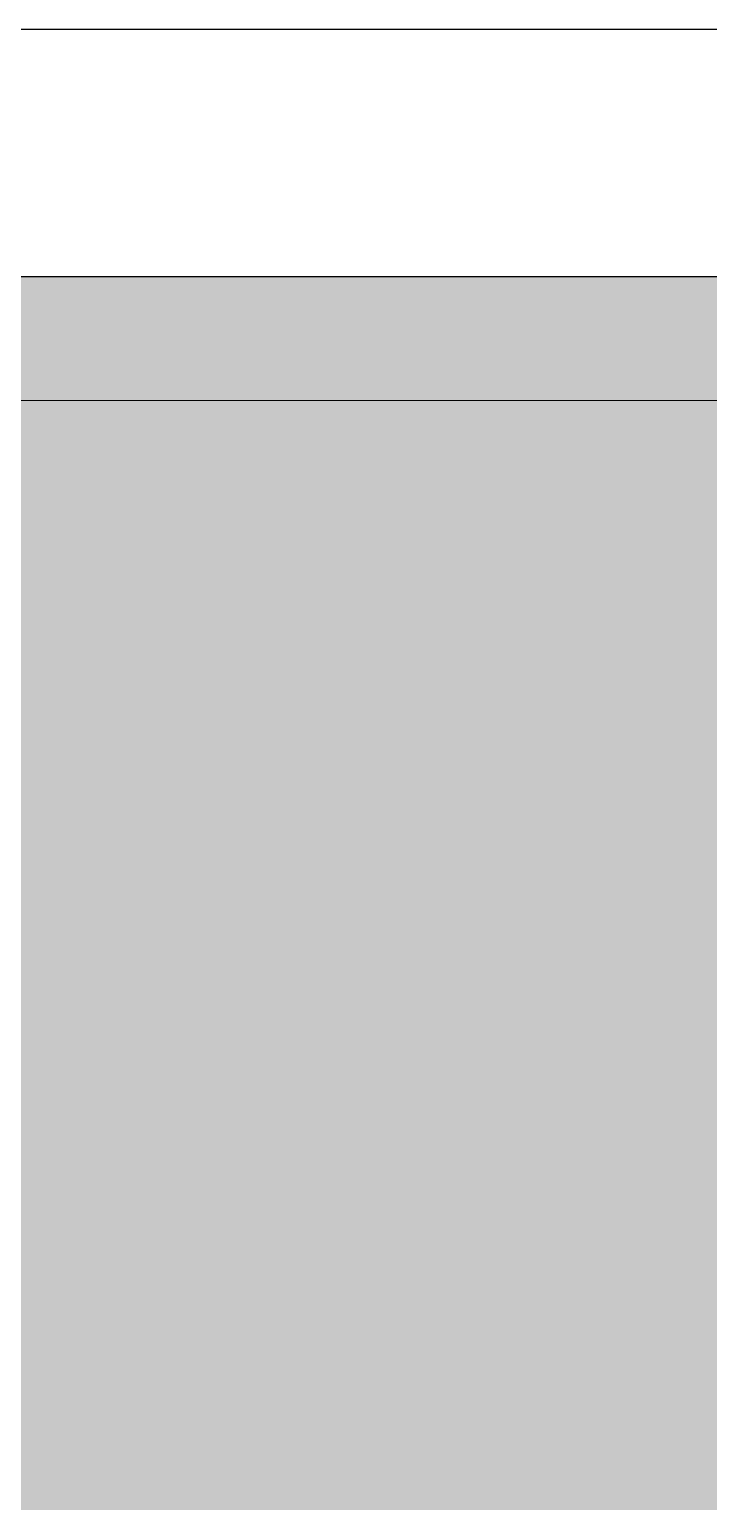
# Model space of a CAD drawing. Header units: centimetres. Extents: x -292707 to 138715, y -53922 to 66277.
# Drawn here: x 27596.1 to 27657.8, y -11806.1 to -11672.2 of the extents above; entities that cross this region are included whole.
import ezdxf
from ezdxf.xclip import XClip

# ---------------------------------------------------------------- set-up
doc = ezdxf.new("R2010")
doc.units = ezdxf.units.CM
doc.header["$XCLIPFRAME"] = 0
for name, color, linetype in [('A-ALINE-1', 91, 'Continuous'), ('A-ALINE-2', 101, 'Continuous'), ('A-TEXT', 254, 'Continuous')]:
    doc.layers.add(name, color=color, linetype=linetype)
doc.layers.add('A-FILL-1', color=250, linetype='Continuous', lineweight=0, true_color=0x333333)
doc.layers.add('A-FILL-4', color=9, linetype='Continuous', lineweight=0, true_color=0x808080)
doc.layers.add('A-SWING AREA', color=7, linetype='Continuous', lineweight=0, true_color=0xf7f7f7, transparency=0.2)

# ---------------------------------------------------------------- blocks, each defined once
blk = doc.blocks.new('hgfhgfh')
at = {"layer": 'A-ALINE-2', "ltscale": 0.14}
blk.add_arc((48104.3, -28947.44), 4890.17, 273.02311, 87.03654, dxfattribs=at)
at = {"layer": 'A-FILL-4', "ltscale": 0.14}
for radius, start, end in [(4890.17, 273.02311, 87.03654), (4885.17, 273.02465, 87.03502), (4763.17, 273.06315, 86.99728), (4758.17, 273.06476, 86.9957), (4636.17, 273.10483, 86.95642), (4631.17, 273.10651, 86.95478), (4509.17, 273.14826, 86.91385), (4504.17, 273.15001, 86.91213), (4382.17, 273.19357, 86.86944), (4377.17, 273.19539, 86.86765), (4255.17, 273.24089, 86.82305), (4250.17, 273.2428, 86.82118), (4128.17, 273.29038, 86.77454), (4123.17, 273.29237, 86.77258), (4001.17, 273.3422, 86.72374), (3996.17, 273.3443, 86.72169)]:
    blk.add_arc((48104.3, -28947.44), radius, start, end, dxfattribs=at)
blk = doc.blocks.new('jhgkjhkjhkjh')
at = {"layer": 'A-SWING AREA', "transparency": 33554457}
h = blk.add_hatch(color=256, dxfattribs=at)
h.dxf.hatch_style = 1
h.paths.add_polyline_path([(-933.611, 931.53), (-881.611, 931.53), (-881.611, 1218.53), (-933.611, 1218.53)])
at = {"layer": 'A-ALINE-1', "ltscale": 0.25}
blk.add_lwpolyline([(-933.611, 931.53), (-881.611, 931.53), (-881.611, 1218.53), (-933.611, 1218.53)], close=True, dxfattribs=at)
at = {"layer": 'A-FILL-1'}
blk.add_lwpolyline([(-931.111, 934.03), (-884.111, 934.03), (-884.111, 1216.03), (-931.111, 1216.03)], close=True, dxfattribs=at)
at = {"layer": 'Defpoints'}
blk.add_lwpolyline([(-1296.611, 926.53), (-876.611, 926.53), (-876.611, 1223.53), (-1296.611, 1223.53)], close=True, dxfattribs=at)

msp = doc.modelspace()

# ---------------------------------------------------------------- block references
ref = msp.add_blockref('hgfhgfh', (-24061.32, 21207.34))
XClip(ref).set_block_clipping_path([(50808.1648809855, -31290.4213153547), (51719.5727609521, -28947.4361751758), (53151.4715442315, -28947.4361751758), (52338.9494050611, -32618.7586975076)])
at = {"layer": 'A-TEXT', "xscale": 4.5, "yscale": 4.5, "zscale": 4.5}
msp.add_blockref('jhgkjhkjhkjh', (31779.98, -17178.1), dxfattribs=at)

doc.saveas('drawing.dxf')
